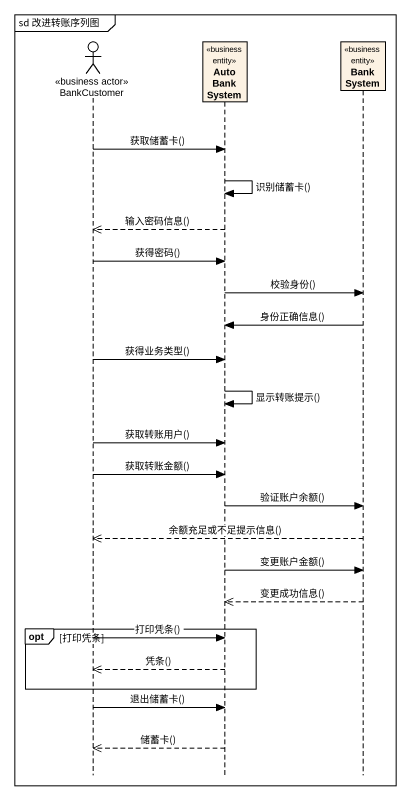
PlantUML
@startuml
mainframe sd 改进转账序列图
hide footbox
actor BankCustomer <<business actor>>
participant AutoBankSystem <<business entity>>
participant BankSystem <<business entity>>

BankCustomer -> AutoBankSystem : 获取储蓄卡()
AutoBankSystem -> AutoBankSystem : 识别储蓄卡()
AutoBankSystem -->> BankCustomer : 输入密码信息()
BankCustomer -> AutoBankSystem : 获得密码()
AutoBankSystem -> BankSystem : 校验身份()
BankSystem -> AutoBankSystem : 身份正确信息()
BankCustomer -> AutoBankSystem : 获得业务类型()
AutoBankSystem -> AutoBankSystem : 显示转账提示()
BankCustomer -> AutoBankSystem : 获取转账用户()
BankCustomer -> AutoBankSystem : 获取转账金额()
AutoBankSystem -> BankSystem : 验证账户余额()
BankSystem -->> BankCustomer : 余额充足或不足提示信息()
AutoBankSystem -> BankSystem : 变更账户金额()
BankSystem -->> AutoBankSystem : 变更成功信息()
opt 打印凭条
  BankCustomer -> AutoBankSystem : 打印凭条()
  AutoBankSystem -->> BankCustomer : 凭条()
end
BankCustomer -> AutoBankSystem : 退出储蓄卡()
AutoBankSystem -->> BankCustomer : 储蓄卡()
@enduml
